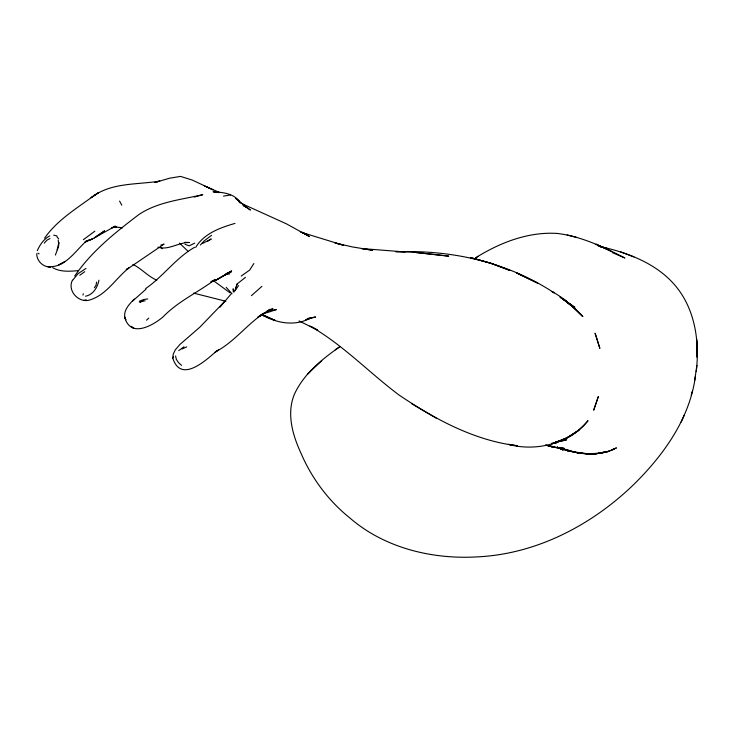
<?xml version="1.0" encoding="UTF-8"?>
<svg xmlns="http://www.w3.org/2000/svg" width="734" height="734" viewBox="0 0 734 734"><rect width="100%" height="100%" fill="white"/><g stroke="black" fill="none" stroke-linecap="round" stroke-linejoin="round"><path stroke-width="1.1" d="M694.667 380.377L696.905 365.449M696.245 371.578C699.722 342.117 695.3 309.913 675.931 286.388C657.141 263.625 628.166 252.735 600.146 246.541M267.938 310.601L272.883 308.647L258.074 317.088L263.662 313.427C246.596 324.74 234.247 341.952 215.961 351.577C204.869 361.247 180.793 383.139 172.82 358.256L173.252 354.127L175.288 349.861L179.968 344.411L199.749 327.263L224.751 301.362L221.696 304.885M59.087 242.468L58.445 246.798L55.389 255.083M695.447 376.175C689.685 418.94 663.481 455.309 633.442 484.816C591.567 525.149 536.765 553.867 478.017 556.84C432.757 559.647 384.864 548.252 349.98 518.076C328.41 500.781 311.611 478.183 300.793 452.777C292.536 434.858 286.48 413.545 294.325 394.406C303.738 373.78 321.859 359.348 339.952 346.613M96.613 282.095L95.998 285.333L94.383 287.737M172.82 358.256L173.151 356.852M98.925 280.204C97.686 287.269 93.062 294.875 85.529 296.215M235.431 289.985L237.045 284.03L245.459 277.36M691.226 395.131L692.327 391.24M82.933 295.096L83.337 293.774M72.446 280.149C67.289 290.214 77.529 302.188 88.208 300.399C106.063 295.912 115.339 278.636 128.9 267.956L126.23 269.259M237.045 284.03L234.871 290.866L238.605 285.581M57.133 249.78L58.592 243.789L58.215 240.128M681.18 422.022L684.354 414.921M37.296 250.67C39.902 244.706 43.856 238.945 49.765 235.908M195.657 247.413C204.19 233.339 220.246 227.705 235.018 223.402M72.868 280.03L78.143 273.599L86.006 268.415M253.872 263.534L249.652 270.094L241.229 276.048M74.684 276.057C91.603 251.294 115.266 232.504 138.891 214.539C157.81 201.859 181.17 199.703 202.832 194.648L194.308 197.079M221.163 305.573L219.952 307.06L231.091 294.004M44.6 238.155C57.096 220.182 76.217 208.731 93.539 195.96C112.697 182.445 137.726 184.766 159.764 181.078L154.892 182.509L169.563 178.215L180.527 176.399L192.134 180.013L213.172 189.849L204.281 185.867M200.4 245L204.208 240.871L211.53 235.357M44.233 243.11L47.095 240.073L49.985 238.559M134.368 299.022C129.193 304.087 121.761 311.922 125.771 319.703M132.579 301.096L145.965 289.214M142.745 301.013L143.231 300.527L139.79 302.335L142.745 301.013L145.158 300.857M309.803 371.918L307.537 374.074L321.776 360.697M146.534 320.207L148.791 318.116M251.413 295.692L261.91 286.352M79.786 275.25L84.704 271.69M145.717 288.535C163.315 276.351 175.949 257.9 194.528 247.34M94.842 231.192L83.364 239.697M217.181 350.696L214.732 352.632L218.833 349.549M178.757 350.613L183.977 346.778M37.874 253.212L39.104 253.836M612.184 252.56L624.845 257.983C603.614 247.074 581.521 236.467 557.583 233.467C529.434 231.522 501.772 241.926 478.027 256.331L474.201 259.038M474.412 258.882L478.027 256.331M335.227 349.834L339.613 346.87M258.074 317.088L270.14 309.197M207.805 241.192L211.264 238.972L202.722 243.367M83.749 300.417L86.208 299.784M182.041 348.999L186.757 346.879M127.285 269.121L164.095 244.083L160.819 245.083M611.752 449.832L616.468 447.868C597.779 457.741 576.052 453.951 557.014 447.309M194.684 243.137L189.143 245.844L185.014 244.284M139.295 301.243L143.671 299.527L147.763 298.94M614.211 448.997C598.182 456.52 579.75 454.667 563.519 448.96M225.87 273.672L231.247 271.91L226.292 273.92L231.65 270.892L216.035 280.122L210.86 281.764L215.255 279.471C198.015 292.398 177.922 301.362 162.875 317.07C152.112 325.997 130.331 338.117 124.688 317.134L125.789 319.666M267.066 311.088L270.195 310.069L268.213 310.656M605.871 451.905L594.274 454.007L608.468 451.456L599.109 453.052M223.521 196.116L230.577 194.96M555.032 442.428L566.611 439.794L554.821 442.611M555.858 441.905C568.731 439.327 579.86 430.711 588.017 420.665C569.199 443.446 536.582 451.997 508.423 444.354L517.259 445.74C474.136 440.593 434.455 418.912 398.975 394.975C369.23 372.67 343.2 345.127 310.84 326.474M224.916 274.709L229.733 273.883M270.754 310.399L276.342 309.592L267.442 312.556L264.167 312.978M307.537 318.473L315.638 316.96L305.784 319.73L311.17 317.721C295.279 326.795 276.746 323.309 261.561 314.675M596.971 453.245L588.411 454.025L571.07 451.419L563.721 448.933L571.07 451.419M78.254 270.653C69.712 271.341 60.39 272.186 52.692 267.662M551.867 443.143L556.647 443.079M396.479 251.725C452.291 249.881 507.093 261.983 554.124 292.82L551.959 291.536C563.703 297.802 573.483 307.06 582.768 316.464L570.052 304.399L561.528 298.041M395.598 251.698L412.37 252.092L448.648 256.138L412.37 252.092M216.658 192.363L213.062 191.785C222.631 192.336 233.559 193.253 239.715 201.74L235.816 198.474L250.395 210.052L242.89 205.135M184.858 242.293L189.482 242.514C178.619 242.156 168.572 250.615 157.874 247.193M122.606 227.788L114.642 226.953M587.769 453.612L578.007 453.025L566.51 449.676M404.957 251.955L361.486 248.532L372.67 250.276L352.403 246.927L334.943 242.945L343.631 245.321L301.637 232.394M46.985 266.57L50.692 266.892C43.269 267.424 36.746 261.139 36.7 253.771M545.665 445.171L553.399 447.199L564.235 448.355L556.923 447.419M553.399 447.199L551.693 446.749L554.831 447.153M113.963 226.448L116.715 226.824L111.623 227.879L115.302 226.145L92.154 239.082L86.823 240.853L92.154 239.082L84.704 242.403L86.318 241.064C75.318 251 65.078 267.901 48.343 266.681M546.839 445.382L555.106 447.043L545.701 445.125M551.693 446.749L562.657 449.015L557.216 447.336M600.164 246.652L606.495 248.165L598.311 246.092M225.888 301.261L193.537 293.114M576.456 237.348L567.199 234.963M53.766 235.137L57.004 235.972M561.29 448.153L564.418 449.07M218.31 192.592L215.356 191.482L218.337 192.602M620.487 251.808L633.892 256.918M560.932 448.226L568.483 451.153L561.226 448.089M300.279 231.889L308.583 235.265L302.105 232.293L309.546 236.614L286.627 223.934L239.247 202.446M261.12 314.326L265.02 315.932L262.139 314.62M206.135 186.693L219.824 192.592M132.937 264.433C141.598 268.616 147.91 276.379 156.81 280.204M557.253 447.18L563.262 450.153L557.345 447.153M299.032 320.942L317.767 330.153L309.977 326.034M261.864 314.592L264.625 316.097L261.809 314.501M411.719 403.728L436.134 418.123M563.336 299.435L573.438 307.298L568.189 303.197M243.468 205.566L246.248 207.263L243.67 205.621M563.694 299.564L574.86 307.363L560.014 297.132L561.831 298.417M213.502 280.718L229.953 292.783M160.838 247.404L162.471 248.725M181.592 365.349L178.536 362.688L176.307 359.311L175.582 356.008M179.536 243.092L188.042 251.322M573.291 307.124L582.768 316.464M226.219 287.37L231.999 293.756M56.977 236.779L58.674 238.889M119.569 201.098L121.826 205.171M234.256 291.912L233.128 288.774L233.293 292.068M696.814 345.008L696.63 339.347L697.236 357.467L696.933 348.411M598.274 396.718L593.751 409.994L598.274 396.718M104.43 230.935L94.53 237.779L104.43 230.935M93.576 195.978L91.034 197.73L98.576 192.62L93.576 195.978M567.639 437.409L551.656 443.932L566.042 438.437L578.97 430.188L567.639 437.409M225.668 274.608L216.035 280.122L225.668 274.608M64.693 261.781L59.023 264.781L64.693 261.781M480.843 260.414L470.448 257.579L490.872 263.24L509.818 270.406L490.872 263.24L480.843 260.414M275.131 320.4L263.534 315.281L275.131 320.4M599.192 245.688L595.925 244.193L611.018 251.202L599.192 245.688M537.747 283.159L516.525 272.92L537.747 283.159M134.01 328.456L130.955 326.355L134.01 328.456M565.529 300.692L563.097 298.692L573.438 307.298L565.529 300.692M596.494 337.438L595.063 333.19L599.861 348.411L596.494 337.438"/></g></svg>
